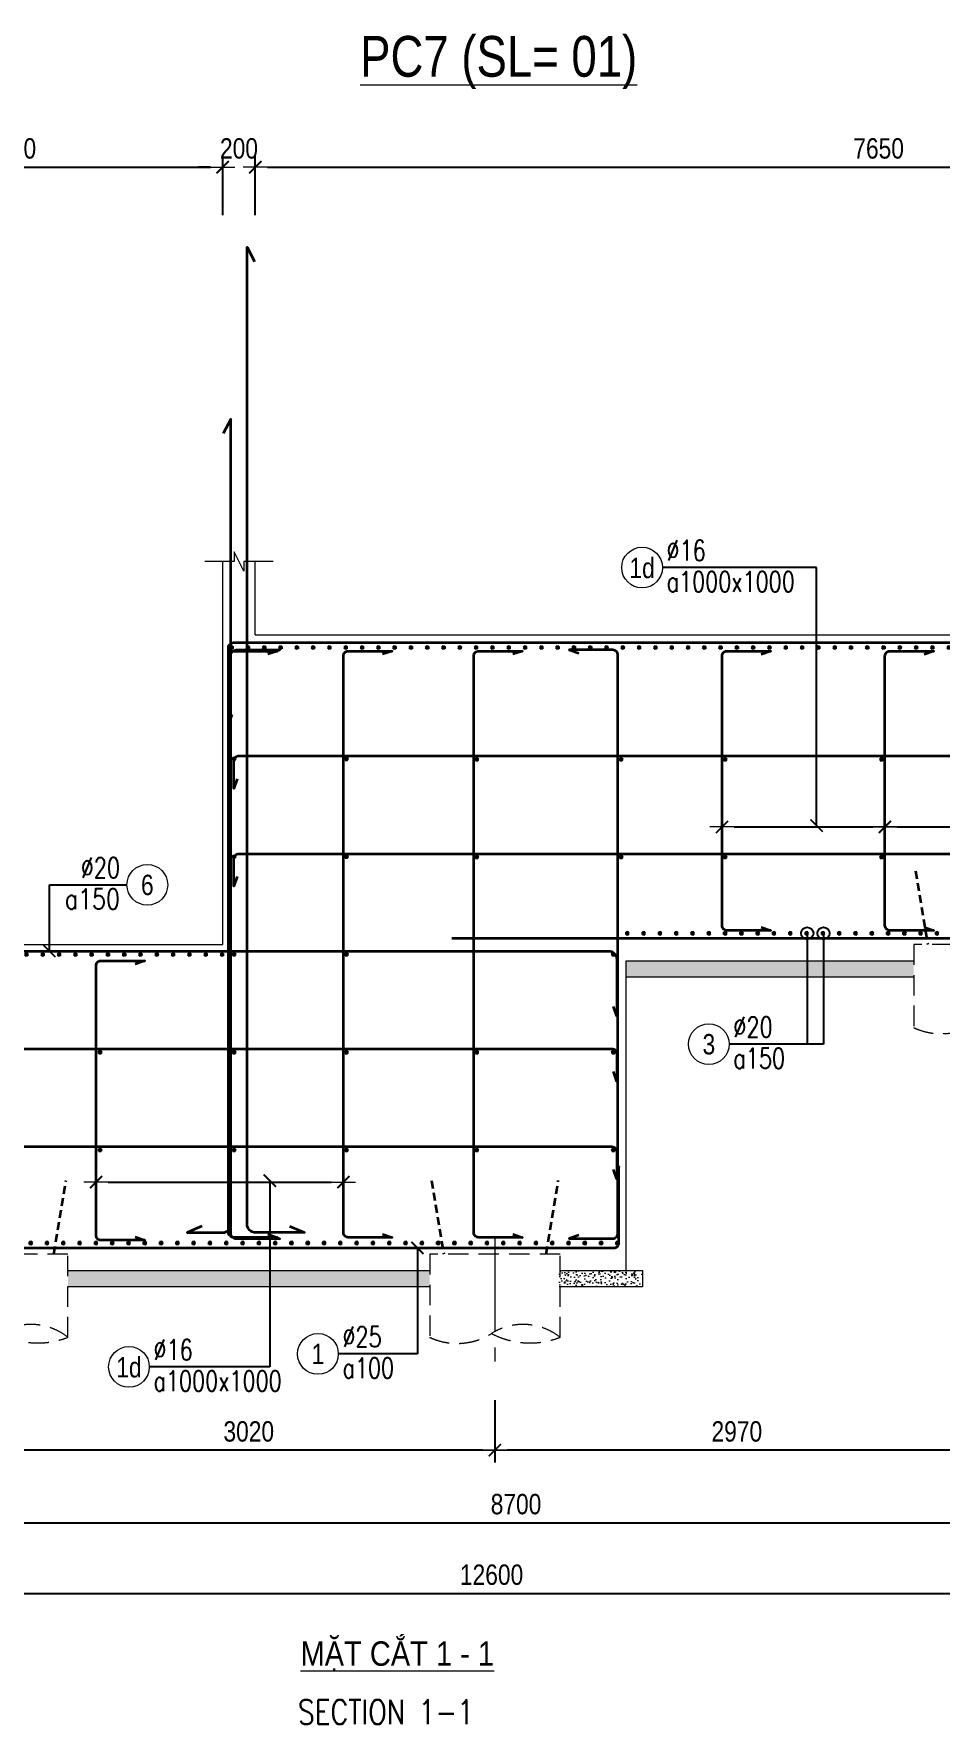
# Model space of a CAD drawing. Header units: millimetres. Extents: x -134772 to 84392, y -129535 to 67259.
# Drawn here: x 55471 to 61033, y -12436 to -2066 of the extents above; entities that cross this region are included whole.
import ezdxf
from ezdxf.enums import TextEntityAlignment as Align

# ---------------------------------------------------------------- set-up
doc = ezdxf.new("R2010")
doc.units = ezdxf.units.MM
doc.header["$MEASUREMENT"] = 0
doc.linetypes.add('CENTER2', pattern=[28.575, 19.05, -3.175, 3.175, -3.175])
doc.linetypes.add('HIDDEN', pattern=[0.375, 0.25, -0.125])
doc.layers.get('Defpoints').update_dxf_attribs({"color": 252})
for name, color, linetype, lineweight in [('$0$NDC_S_THIN LINE', 7, 'Continuous', 20), ('KC-TRUC', 5, 'CENTER2', 18), ('NDC_S_CONTINUOUS', 3, 'Continuous', 20), ('NDC_S_DIM', 1, 'Continuous', 9), ('NDC_S_ENG TITLE', 3, 'Continuous', 20), ('NDC_S_HATCH MATERIAL', 8, 'Continuous', 13), ('NDC_S_LEADER', 1, 'Continuous', 9), ('NDC_S_REBAR', 4, 'Continuous', 35), ('NDC_S_VN TEXT', 7, 'Continuous', 9)]:
    doc.layers.add(name, color=color, linetype=linetype, lineweight=lineweight)
doc.styles.add('ARIAL', font='arial.ttf', dxfattribs={"width": 0.8})
doc.styles.add('NDC_ARIAL', font='arial.ttf', dxfattribs={"width": 0.8})
doc.styles.add('NDC_ROMANS', font='romans.shx', dxfattribs={"width": 0.8})
doc.dimstyles.new('NDC_1-50', dxfattribs={"dimscale": 50, "dimtxt": 2.5, "dimasz": 1, "dimexe": 1.5, "dimexo": 0, "dimgap": 0.8, "dimtad": 1, "dimdec": 0, "dimdsep": 46, "dimtxsty": 'NDC_ARIAL', "dimblk": 'DIMMARK', "dimcen": 49999.938995, "dimdle": 1.5, "dimclrd": 1, "dimclre": 1, "dimclrt": 3, "dimadec": 0, "dimazin": 0, "dimtfac": 1, "dimtdec": 0, "dimtix": 1, "dimtmove": 2, "dimatfit": 3, "dimfxl": 1, "dimarcsym": 0})
doc.dimstyles.new('NDC_dim_50', dxfattribs={"dimscale": 50, "dimtxt": 2.5, "dimasz": 1.5, "dimexe": 1.5, "dimexo": 0, "dimgap": 1, "dimtad": 1, "dimdec": 0, "dimzin": 0, "dimdsep": 46, "dimtxsty": 'ARIAL', "dimblk": 'DIMMARK', "dimcen": 0.09, "dimdle": 1.2, "dimclrd": 1, "dimclre": 1, "dimclrt": 3, "dimadec": 0, "dimazin": 0, "dimtfac": 1, "dimtdec": 0, "dimtix": 1, "dimtofl": 0, "dimtmove": 0, "dimatfit": 3, "dimfxl": 6, "dimtolj": 1, "dimtzin": 0, "dimarcsym": 0})

# ---------------------------------------------------------------- blocks, each defined once
blk = doc.blocks.new('kata_block_TD')
at = {"color": 6, "linetype": 'ByBlock', "lineweight": -2, "style": 'ARIAL', "width": 0.8}
blk.add_attdef('SECTDET2', text='', height=5, dxfattribs=at).set_placement((0, 7.97), align=Align.CENTER)
at = {"color": 0, "linetype": 'ByBlock', "lineweight": -2, "style": 'ARIAL', "width": 0.8}
blk.add_attdef('SECTDET1', text='', height=5, dxfattribs=at).set_placement((0, 1.47), align=Align.CENTER)
at = {"color": 3, "lineweight": 25, "style": 'ARIAL', "width": 0.8}
blk.add_attdef('SSCALE', text='', height=2.5, dxfattribs=at).set_placement((0, -4), align=Align.CENTER)
blk = doc.blocks.new('DIMMARK')
at = {"layer": 'NDC_S_DIM', "color": 1}
blk.add_line((-1.5, 0), (1, 0), dxfattribs=at)
at = {"layer": 'NDC_S_DIM', "color": 2, "const_width": 0.15}
blk.add_lwpolyline([(-0.5, -0.5), (0.5, 0.5)], dxfattribs=at)
blk = doc.blocks.new('*U632')
blk.add_circle((-2.5, 0), 2.5)
at = {"layer": 'NDC_S_VN TEXT', "color": 3, "style": 'NDC_ROMANS', "width": 0.75}
for tag, p in [('DK1', (0.5, 0.85)), ('KC1', (0.5, -2.97))]:
    blk.add_attdef(tag, p, '', height=2.5, dxfattribs=at)
at = {"layer": 'NDC_S_VN TEXT', "color": 7, "style": 'ARIAL', "width": 0.8}
blk.add_attdef('SH2', text='', height=2.5, dxfattribs=at).set_placement((-2.5, 0), align=Align.MIDDLE)
blk = doc.blocks.new('*D630')
at = {"layer": 'Defpoints', "color": 0, "ltscale": 0.005, "transparency": 16777216}
for p in [(60694, -6932), (61694, -6932), (61694, -6932)]:
    blk.add_point(p, dxfattribs=at)
at = {"layer": 'NDC_S_LEADER', "color": 1, "lineweight": -2, "ltscale": 0.005, "transparency": 16777216}
for p, q in [((60694, -6932), (60694, -6857)), ((60769, -6932), (61619, -6932)), ((61694, -6932), (61694, -6857))]:
    blk.add_line(p, q, dxfattribs=at)
at = {"layer": 'NDC_S_LEADER', "color": 1, "lineweight": -2, "ltscale": 0.005, "transparency": 16777216, "xscale": 75, "yscale": 75, "zscale": 75, "rotation": 180}
blk.add_blockref('DIMMARK', (60694, -6932), dxfattribs=at)
at = {"layer": 'NDC_S_LEADER', "color": 1, "lineweight": -2, "ltscale": 0.005, "transparency": 16777216, "xscale": 75, "yscale": 75, "zscale": 75}
blk.add_blockref('DIMMARK', (61694, -6932), dxfattribs=at)
blk = doc.blocks.new('_ARCHTICK')
at = {"color": 0, "linetype": 'ByBlock', "const_width": 0.15}
blk.add_lwpolyline([(-0.5, -0.5), (0.5, 0.5)], dxfattribs=at)
blk = doc.blocks.new('*U654')
at = {"layer": 'KC-TRUC', "ltscale": 30}
blk.add_line((0, 194), (0, -560), dxfattribs=at)
at = {"layer": 'NDC_S_HATCH MATERIAL', "color": 2, "linetype": 'HIDDEN', "ltscale": 500}
blk.add_lwpolyline([(400, -411), (400, 99), (-400, 99), (-400, -411)], dxfattribs=at)
for centre, major_axis, start_param, end_param in [((173, -698), (-259, 259), -1.452433, -0.227584), ((-232, -48), (-283, 283), 1.921341, 2.912184), ((215, 65), (361, 361), 3.446929, 4.297833)]:
    blk.add_ellipse(centre, major_axis=major_axis, ratio=1, start_param=start_param, end_param=end_param, dxfattribs=at)
at = {"layer": 'NDC_S_REBAR', "linetype": 'HIDDEN', "ltscale": 200}
for p, q in [((-389, 551), (-314, 100)), ((314, 100), (389, 551))]:
    blk.add_line(p, q, dxfattribs=at)
blk = doc.blocks.new('*U655')
at = {"layer": 'KC-TRUC', "ltscale": 30}
blk.add_line((0, 194), (0, -560), dxfattribs=at)
at = {"layer": 'NDC_S_HATCH MATERIAL', "color": 2, "linetype": 'HIDDEN', "ltscale": 500}
blk.add_lwpolyline([(400, -411), (400, 99), (-400, 99), (-400, -411)], dxfattribs=at)
for centre, major_axis, start_param, end_param in [((173, -698), (-259, 259), -1.452433, -0.227584), ((-232, -48), (-283, 283), 1.921341, 2.912184), ((215, 65), (361, 361), 3.446929, 4.297833)]:
    blk.add_ellipse(centre, major_axis=major_axis, ratio=1, start_param=start_param, end_param=end_param, dxfattribs=at)
at = {"layer": 'NDC_S_REBAR', "linetype": 'HIDDEN', "ltscale": 200}
for p, q in [((-389, 551), (-314, 100)), ((314, 100), (389, 551))]:
    blk.add_line(p, q, dxfattribs=at)
blk = doc.blocks.new('*U656')
at = {"layer": 'KC-TRUC', "ltscale": 30}
blk.add_line((0, 194), (0, -560), dxfattribs=at)
at = {"layer": 'NDC_S_HATCH MATERIAL', "color": 2, "linetype": 'HIDDEN', "ltscale": 500}
blk.add_lwpolyline([(400, -411), (400, 99), (-400, 99), (-400, -411)], dxfattribs=at)
for centre, major_axis, start_param, end_param in [((173, -698), (-259, 259), -1.452433, -0.227584), ((-232, -48), (-283, 283), 1.921341, 2.912184), ((215, 65), (361, 361), 3.446929, 4.297833)]:
    blk.add_ellipse(centre, major_axis=major_axis, ratio=1, start_param=start_param, end_param=end_param, dxfattribs=at)
at = {"layer": 'NDC_S_REBAR', "linetype": 'HIDDEN', "ltscale": 200}
for p, q in [((-389, 551), (-314, 100)), ((314, 100), (389, 551))]:
    blk.add_line(p, q, dxfattribs=at)
blk = doc.blocks.new('kata_block_THEP')
at = {"layer": 'NDC_S_REBAR', "color": 0}
for p, q in [((-0.5, 0), (0.5, 0)), ((-0.35, 0.35), (0.35, -0.35)), ((0.35, 0.35), (-0.35, -0.35)), ((0, 0.5), (0, -0.5))]:
    blk.add_line(p, q, dxfattribs=at)
at = {"layer": 'NDC_S_REBAR', "color": 0, "const_width": 0.0833}
blk.add_lwpolyline([(-0.5, 0, 1), (0.5, 0, 1), (-0.5, 0, 1)], format="xyb", dxfattribs=at)
blk = doc.blocks.new('*U659')
at = {"layer": 'NDC_S_REBAR', "xscale": 25, "yscale": 25, "zscale": 25}
blk.add_blockref('kata_block_THEP', (0, 0), dxfattribs=at)
blk = doc.blocks.new('*U660')
at = {"layer": 'NDC_S_CONTINUOUS', "color": 0, "linetype": 'ByBlock', "lineweight": -2, "transparency": 16777216}
for p in [(0, 0), (100, 0), (200, 0), (300, 0), (400, 0), (500, 0), (600, 0), (700, 0), (800, 0), (900, 0), (1000, 0), (1100, 0), (1200, 0), (1300, 0), (1400, 0), (1500, 0), (1600, 0), (1700, 0), (1800, 0), (1900, 0), (2000, 0), (2100, 0), (2200, 0), (2300, 0), (2400, 0), (2500, 0), (2600, 0), (2700, 0), (2800, 0), (2900, 0), (3000, 0), (3100, 0), (3200, 0), (3300, 0), (3400, 0), (3500, 0), (3600, 0), (3700, 0), (3800, 0), (3900, 0), (4000, 0), (4100, 0), (4200, 0), (4300, 0), (4400, 0), (4500, 0), (4600, 0), (4700, 0), (4800, 0), (4900, 0), (5000, 0), (5100, 0), (5200, 0), (5300, 0), (5400, 0), (5500, 0), (5600, 0), (5700, 0), (5800, 0), (5900, 0), (6000, 0), (6100, 0), (6200, 0), (6300, 0), (6400, 0), (6500, 0), (6600, 0), (6700, 0), (6800, 0), (6900, 0), (7000, 0), (7100, 0), (7200, 0), (7300, 0), (7400, 0), (7500, 0), (7600, 0), (7700, 0)]:
    blk.add_blockref('*U659', p, dxfattribs=at)
blk = doc.blocks.new('*U661')
at = {"layer": 'NDC_S_REBAR', "xscale": 25, "yscale": 25, "zscale": 25}
blk.add_blockref('kata_block_THEP', (0, 0), dxfattribs=at)
blk = doc.blocks.new('*U662')
at = {"layer": 'NDC_S_CONTINUOUS', "color": 0, "linetype": 'ByBlock', "lineweight": -2, "transparency": 16777216}
for p in [(0, 0), (100, 0), (200, 0), (300, 0), (400, 0), (500, 0), (600, 0), (700, 0), (800, 0), (900, 0), (1000, 0), (1100, 0), (1200, 0), (1300, 0), (1400, 0), (1500, 0), (1600, 0), (1700, 0), (1800, 0), (1900, 0), (2000, 0), (2100, 0), (2200, 0), (2300, 0), (2400, 0), (2500, 0), (2600, 0), (2700, 0), (2800, 0), (2900, 0), (3000, 0), (3100, 0), (3200, 0), (3300, 0), (3400, 0), (3500, 0), (3600, 0), (3700, 0), (3800, 0), (3900, 0), (4000, 0), (4100, 0), (4200, 0), (4300, 0), (4400, 0), (4500, 0), (4600, 0), (4700, 0), (4800, 0), (4900, 0), (5000, 0), (5100, 0), (5200, 0), (5300, 0)]:
    blk.add_blockref('*U661', p, dxfattribs=at)
blk = doc.blocks.new('*U665')
at = {"layer": 'NDC_S_REBAR', "xscale": 25, "yscale": 25, "zscale": 25}
blk.add_blockref('kata_block_THEP', (0, 0), dxfattribs=at)
blk = doc.blocks.new('*U666')
at = {"layer": 'NDC_S_CONTINUOUS', "color": 0, "linetype": 'ByBlock', "lineweight": -2, "transparency": 16777216}
for p in [(0, 0), (100, 0), (200, 0), (300, 0), (400, 0), (500, 0), (600, 0), (700, 0), (800, 0), (900, 0), (1000, 0), (1100, 0), (1200, 0), (1300, 0), (1400, 0), (1500, 0), (1600, 0), (1700, 0), (1800, 0), (1900, 0), (2000, 0), (2100, 0), (2200, 0), (2300, 0), (2400, 0), (2500, 0), (2600, 0), (2700, 0), (2800, 0), (2900, 0), (3000, 0), (3100, 0), (3200, 0), (3300, 0), (3400, 0), (3500, 0), (3600, 0), (3700, 0), (3800, 0), (3900, 0), (4000, 0), (4100, 0), (4200, 0), (4300, 0), (4400, 0), (4500, 0), (4600, 0), (4700, 0), (4800, 0), (4900, 0), (5000, 0), (5100, 0), (5200, 0), (5300, 0), (5400, 0), (5500, 0), (5600, 0), (5700, 0), (5800, 0), (5900, 0), (6000, 0), (6100, 0), (6200, 0), (6300, 0), (6400, 0), (6500, 0), (6600, 0), (6700, 0), (6800, 0), (6900, 0)]:
    blk.add_blockref('*U665', p, dxfattribs=at)
blk = doc.blocks.new('*U277')
at = {"layer": 'NDC_S_REBAR', "xscale": 25, "yscale": 25, "zscale": 25}
blk.add_blockref('kata_block_THEP', (0, 0), dxfattribs=at)
blk = doc.blocks.new('*U667')
at = {"layer": 'NDC_S_CONTINUOUS', "color": 0, "linetype": 'ByBlock', "lineweight": -2, "transparency": 16777216, "xscale": -1, "rotation": 180}
blk.add_blockref('*U277', (0, 0), dxfattribs=at)
blk = doc.blocks.new('*U668')
at = {"layer": 'NDC_S_DIM', "color": 0, "linetype": 'ByBlock', "lineweight": -2, "transparency": 16777216}
for p in [(0, 0), (100, 0), (200, 0), (300, 0), (400, 0), (500, 0), (600, 0), (700, 0), (800, 0), (900, 0), (1000, 0), (1100, 0), (1200, 0), (1300, 0), (1400, 0), (1500, 0), (1600, 0), (1700, 0), (1800, 0), (1900, 0), (2000, 0), (2100, 0), (2200, 0), (2300, 0), (2400, 0), (2500, 0), (2600, 0)]:
    blk.add_blockref('*U667', p, dxfattribs=at)
blk = doc.blocks.new('*U673')
at = {"layer": 'NDC_S_REBAR', "xscale": -25, "yscale": 25, "zscale": 25, "rotation": 270}
blk.add_blockref('kata_block_THEP', (0, 0), dxfattribs=at)
blk = doc.blocks.new('*U674')
at = {"layer": 'NDC_S_DIM', "color": 0, "linetype": 'ByBlock', "lineweight": -2, "transparency": 16777216}
for p in [(0, 2400), (0, 1800), (0, 1200), (0, 600), (0, 0)]:
    blk.add_blockref('*U673', p, dxfattribs=at)
blk = doc.blocks.new('*U675')
at = {"layer": 'NDC_S_REBAR', "xscale": -25, "yscale": 25, "zscale": 25, "rotation": 270}
blk.add_blockref('kata_block_THEP', (0, 0), dxfattribs=at)
blk = doc.blocks.new('*U676')
at = {"layer": 'NDC_S_DIM', "color": 0, "linetype": 'ByBlock', "lineweight": -2, "transparency": 16777216}
for p in [(0, 2400), (0, 1800), (0, 1200), (0, 600), (0, 0)]:
    blk.add_blockref('*U675', p, dxfattribs=at)
blk = doc.blocks.new('*U677')
at = {"layer": 'NDC_S_REBAR', "xscale": -25, "yscale": 25, "zscale": 25, "rotation": 270}
blk.add_blockref('kata_block_THEP', (0, 0), dxfattribs=at)
blk = doc.blocks.new('*U678')
at = {"layer": 'NDC_S_DIM', "color": 0, "linetype": 'ByBlock', "lineweight": -2, "transparency": 16777216}
for p in [(0, 600), (0, 0)]:
    blk.add_blockref('*U677', p, dxfattribs=at)
blk = doc.blocks.new('*U679')
at = {"layer": 'NDC_S_REBAR', "xscale": -25, "yscale": 25, "zscale": 25, "rotation": 270}
blk.add_blockref('kata_block_THEP', (0, 0), dxfattribs=at)
blk = doc.blocks.new('*U680')
at = {"layer": 'NDC_S_DIM', "color": 0, "linetype": 'ByBlock', "lineweight": -2, "transparency": 16777216}
for p in [(0, 1200), (0, 600), (0, 0)]:
    blk.add_blockref('*U679', p, dxfattribs=at)
blk = doc.blocks.new('*U681')
at = {"layer": 'NDC_S_REBAR', "ltscale": 0.005}
blk.add_lwpolyline([(90, -837), (150, -857), (-120, -857, -0.414214), (-150, -827), (-150, 827, -0.414214), (-120, 857), (150, 857), (90, 837)], format="xyb", dxfattribs=at)
blk = doc.blocks.new('*U682')
at = {"layer": 'NDC_S_LEADER', "color": 0, "linetype": 'ByBlock', "lineweight": -2, "transparency": 16777216}
for p in [(0, 0), (1000, 0), (2000, 0), (3000, 0), (4000, 0)]:
    blk.add_blockref('*U681', p, dxfattribs=at)
blk = doc.blocks.new('*U683')
at = {"layer": 'NDC_S_REBAR', "ltscale": 0.005}
blk.add_lwpolyline([(90, -837), (150, -857), (-120, -857, -0.414214), (-150, -827), (-150, 827, -0.414214), (-120, 857), (150, 857), (90, 837)], format="xyb", dxfattribs=at)
blk = doc.blocks.new('*U684')
at = {"layer": 'NDC_S_LEADER', "color": 0, "linetype": 'ByBlock', "lineweight": -2, "transparency": 16777216}
for p in [(0, 0), (1000, 0)]:
    blk.add_blockref('*U683', p, dxfattribs=at)
blk = doc.blocks.new('*D699')
at = {"layer": 'Defpoints', "color": 0, "transparency": 16777216}
for p in [(54080, -10830), (62780, -10830), (62780, -11201)]:
    blk.add_point(p, dxfattribs=at)
at = {"layer": 'NDC_S_DIM', "color": 1, "lineweight": -2, "transparency": 16777216}
for p, q in [((54080, -10830), (54080, -11276)), ((62780, -10830), (62780, -11276)), ((54155, -11201), (62705, -11201))]:
    blk.add_line(p, q, dxfattribs=at)
at = {"layer": 'NDC_S_DIM', "color": 1, "lineweight": -2, "transparency": 16777216, "xscale": 75, "yscale": 75, "zscale": 75, "rotation": 180}
blk.add_blockref('DIMMARK', (54080, -11201), dxfattribs=at)
at = {"layer": 'NDC_S_DIM', "color": 1, "lineweight": -2, "transparency": 16777216, "xscale": 75, "yscale": 75, "zscale": 75}
blk.add_blockref('DIMMARK', (62780, -11201), dxfattribs=at)
at = {"layer": 'NDC_S_DIM', "color": 3, "transparency": 16777216, "insert": (58430, -11087), "char_height": 125, "attachment_point": 5, "style": 'ARIAL'}
blk.add_mtext('\\A1;8700', dxfattribs=at)
blk = doc.blocks.new('*D701')
at = {"layer": 'Defpoints', "color": 0, "transparency": 16777216}
for p in [(51980, -10343), (64580, -10343), (64580, -11634)]:
    blk.add_point(p, dxfattribs=at)
at = {"layer": 'NDC_S_DIM', "color": 1, "lineweight": -2, "transparency": 16777216}
for p, q in [((51980, -10343), (51980, -11709)), ((64580, -10343), (64580, -11709)), ((52055, -11634), (64505, -11634))]:
    blk.add_line(p, q, dxfattribs=at)
at = {"layer": 'NDC_S_DIM', "color": 1, "lineweight": -2, "transparency": 16777216, "xscale": 75, "yscale": 75, "zscale": 75, "rotation": 180}
blk.add_blockref('DIMMARK', (51980, -11634), dxfattribs=at)
at = {"layer": 'NDC_S_DIM', "color": 1, "lineweight": -2, "transparency": 16777216, "xscale": 75, "yscale": 75, "zscale": 75}
blk.add_blockref('DIMMARK', (64580, -11634), dxfattribs=at)
at = {"layer": 'NDC_S_DIM', "color": 3, "transparency": 16777216, "insert": (58280, -11520), "char_height": 125, "attachment_point": 5, "style": 'ARIAL'}
blk.add_mtext('\\A1;12600', dxfattribs=at)
blk = doc.blocks.new('*D703')
at = {"layer": 'Defpoints', "color": 0, "transparency": 16777216}
for p in [(58300, -10449), (61270, -10449), (58300, -10755)]:
    blk.add_point(p, dxfattribs=at)
at = {"layer": 'NDC_S_LEADER', "color": 1, "lineweight": -2, "transparency": 16777216}
for p, q in [((58300, -10449), (58300, -10830)), ((61270, -10449), (61270, -10830)), ((61195, -10755), (58375, -10755))]:
    blk.add_line(p, q, dxfattribs=at)
at = {"layer": 'NDC_S_LEADER', "color": 1, "lineweight": -2, "transparency": 16777216, "xscale": 75, "yscale": 75, "zscale": 75, "rotation": 180}
blk.add_blockref('DIMMARK', (58300, -10755), dxfattribs=at)
at = {"layer": 'NDC_S_LEADER', "color": 1, "lineweight": -2, "transparency": 16777216, "xscale": 75, "yscale": 75, "zscale": 75}
blk.add_blockref('DIMMARK', (61270, -10755), dxfattribs=at)
at = {"layer": 'NDC_S_LEADER', "color": 3, "transparency": 16777216, "insert": (59785, -10641), "char_height": 125, "attachment_point": 5, "style": 'ARIAL'}
blk.add_mtext('\\A1;2970', dxfattribs=at)
blk = doc.blocks.new('*D704')
at = {"layer": 'Defpoints', "color": 0, "transparency": 16777216}
for p in [(55280, -10449), (58300, -10449), (55280, -10755)]:
    blk.add_point(p, dxfattribs=at)
at = {"layer": 'NDC_S_LEADER', "color": 1, "lineweight": -2, "transparency": 16777216}
for p, q in [((55280, -10449), (55280, -10830)), ((58300, -10449), (58300, -10830)), ((58225, -10755), (55355, -10755))]:
    blk.add_line(p, q, dxfattribs=at)
at = {"layer": 'NDC_S_LEADER', "color": 1, "lineweight": -2, "transparency": 16777216, "xscale": 75, "yscale": 75, "zscale": 75, "rotation": 180}
blk.add_blockref('DIMMARK', (55280, -10755), dxfattribs=at)
at = {"layer": 'NDC_S_LEADER', "color": 1, "lineweight": -2, "transparency": 16777216, "xscale": 75, "yscale": 75, "zscale": 75}
blk.add_blockref('DIMMARK', (58300, -10755), dxfattribs=at)
at = {"layer": 'NDC_S_LEADER', "color": 3, "transparency": 16777216, "insert": (56790, -10641), "char_height": 125, "attachment_point": 5, "style": 'ARIAL'}
blk.add_mtext('\\A1;3020', dxfattribs=at)
blk = doc.blocks.new('*U710')
at = {"layer": 'NDC_S_REBAR', "xscale": -25, "yscale": 25, "zscale": 25, "rotation": 270}
blk.add_blockref('kata_block_THEP', (0, 0), dxfattribs=at)
blk = doc.blocks.new('*U711')
at = {"layer": 'NDC_S_DIM', "color": 0, "linetype": 'ByBlock', "lineweight": -2, "transparency": 16777216}
for p in [(0, 600), (0, 0)]:
    blk.add_blockref('*U710', p, dxfattribs=at)
blk = doc.blocks.new('*U712')
at = {"layer": 'NDC_S_REBAR', "xscale": -25, "yscale": 25, "zscale": 25, "rotation": 270}
blk.add_blockref('kata_block_THEP', (0, 0), dxfattribs=at)
blk = doc.blocks.new('*U713')
at = {"layer": 'NDC_S_DIM', "color": 0, "linetype": 'ByBlock', "lineweight": -2, "transparency": 16777216}
for p in [(0, 600), (0, 0)]:
    blk.add_blockref('*U712', p, dxfattribs=at)
blk = doc.blocks.new('*U714')
at = {"layer": 'NDC_S_REBAR', "xscale": -25, "yscale": 25, "zscale": 25, "rotation": 270}
blk.add_blockref('kata_block_THEP', (0, 0), dxfattribs=at)
blk = doc.blocks.new('*U715')
at = {"layer": 'NDC_S_DIM', "color": 0, "linetype": 'ByBlock', "lineweight": -2, "transparency": 16777216}
for p in [(0, 600), (0, 0)]:
    blk.add_blockref('*U714', p, dxfattribs=at)
blk = doc.blocks.new('*D722')
at = {"layer": 'Defpoints', "color": 0, "ltscale": 0.005, "transparency": 16777216}
for p in [(59694, -6932), (60694, -6932), (60694, -6932)]:
    blk.add_point(p, dxfattribs=at)
at = {"layer": 'NDC_S_LEADER', "color": 1, "lineweight": -2, "ltscale": 0.005, "transparency": 16777216}
for p, q in [((59694, -6932), (59694, -6857)), ((59769, -6932), (60619, -6932)), ((60694, -6932), (60694, -6857))]:
    blk.add_line(p, q, dxfattribs=at)
at = {"layer": 'NDC_S_LEADER', "color": 1, "lineweight": -2, "ltscale": 0.005, "transparency": 16777216, "xscale": 75, "yscale": 75, "zscale": 75, "rotation": 180}
blk.add_blockref('DIMMARK', (59694, -6932), dxfattribs=at)
at = {"layer": 'NDC_S_LEADER', "color": 1, "lineweight": -2, "ltscale": 0.005, "transparency": 16777216, "xscale": 75, "yscale": 75, "zscale": 75}
blk.add_blockref('DIMMARK', (60694, -6932), dxfattribs=at)
blk = doc.blocks.new('*U633')
blk.add_circle((2.5, 0), 2.5)
at = {"layer": 'NDC_S_VN TEXT', "color": 3, "style": 'NDC_ROMANS'}
for tag, width, p in [('DK2', 0.75, (-0.85, 0.85)), ('KC2', 0.8, (-0.85, -2.97))]:
    blk.add_attdef(tag, text='', height=2.5, dxfattribs=dict(at, width=width)).set_placement(p, align=Align.RIGHT)
at = {"layer": 'NDC_S_VN TEXT', "color": 7, "style": 'ARIAL', "width": 0.8}
blk.add_attdef('SH3', text='', height=2.5, dxfattribs=at).set_placement((2.5, 0), align=Align.MIDDLE)
blk = doc.blocks.new('*D723')
at = {"layer": 'Defpoints', "color": 0, "ltscale": 0.005, "transparency": 16777216}
for p in [(55853, -9111), (57371, -9111), (57371, -9111)]:
    blk.add_point(p, dxfattribs=at)
at = {"layer": 'NDC_S_LEADER', "color": 1, "lineweight": -2, "ltscale": 0.005, "transparency": 16777216}
for p, q in [((55853, -9111), (55853, -9036)), ((55928, -9111), (57296, -9111)), ((57371, -9111), (57371, -9036))]:
    blk.add_line(p, q, dxfattribs=at)
at = {"layer": 'NDC_S_LEADER', "color": 1, "lineweight": -2, "ltscale": 0.005, "transparency": 16777216, "xscale": 75, "yscale": 75, "zscale": 75, "rotation": 180}
blk.add_blockref('DIMMARK', (55853, -9111), dxfattribs=at)
at = {"layer": 'NDC_S_LEADER', "color": 1, "lineweight": -2, "ltscale": 0.005, "transparency": 16777216, "xscale": 75, "yscale": 75, "zscale": 75}
blk.add_blockref('DIMMARK', (57371, -9111), dxfattribs=at)
blk = doc.blocks.new('*U724')
at = {"layer": 'NDC_S_REBAR', "xscale": -25, "yscale": 25, "zscale": 25, "rotation": 270}
blk.add_blockref('kata_block_THEP', (0, 0), dxfattribs=at)
blk = doc.blocks.new('*U725')
at = {"layer": 'NDC_S_DIM', "color": 0, "linetype": 'ByBlock', "lineweight": -2, "transparency": 16777216}
for p in [(0, 600), (0, 0)]:
    blk.add_blockref('*U724', p, dxfattribs=at)
blk = doc.blocks.new('*U767')
at = {"layer": 'NDC_S_REBAR', "xscale": -25, "yscale": 25, "zscale": 25, "rotation": 270}
blk.add_blockref('kata_block_THEP', (0, 0), dxfattribs=at)
blk = doc.blocks.new('*U768')
at = {"layer": 'NDC_S_DIM', "color": 0, "linetype": 'ByBlock', "lineweight": -2, "transparency": 16777216}
for p in [(0, 600), (0, 0)]:
    blk.add_blockref('*U767', p, dxfattribs=at)
blk = doc.blocks.new('*D775')
at = {"layer": 'Defpoints', "color": 0, "transparency": 16777216}
for p in [(56630, -2884), (54030, -3178), (56630, -3178)]:
    blk.add_point(p, dxfattribs=at)
at = {"layer": 'NDC_S_LEADER', "color": 1, "lineweight": -2, "transparency": 16777216}
for p, q in [((54030, -3178), (54030, -2809)), ((54105, -2884), (56555, -2884)), ((56630, -3178), (56630, -2809))]:
    blk.add_line(p, q, dxfattribs=at)
at = {"layer": 'NDC_S_LEADER', "color": 1, "lineweight": -2, "transparency": 16777216, "xscale": 75, "yscale": 75, "zscale": 75, "rotation": 180}
blk.add_blockref('DIMMARK', (54030, -2884), dxfattribs=at)
at = {"layer": 'NDC_S_LEADER', "color": 1, "lineweight": -2, "transparency": 16777216, "xscale": 75, "yscale": 75, "zscale": 75}
blk.add_blockref('DIMMARK', (56630, -2884), dxfattribs=at)
at = {"layer": 'NDC_S_LEADER', "color": 3, "transparency": 16777216, "insert": (55330, -2770), "char_height": 125, "attachment_point": 5, "style": 'ARIAL'}
blk.add_mtext('\\A1;2600', dxfattribs=at)
blk = doc.blocks.new('*D776')
at = {"layer": 'Defpoints', "color": 0, "transparency": 16777216}
for p in [(56830, -2884), (56630, -3178), (56830, -3178)]:
    blk.add_point(p, dxfattribs=at)
at = {"layer": 'NDC_S_LEADER', "color": 1, "lineweight": -2, "transparency": 16777216}
for p, q in [((56555, -2884), (56480, -2884)), ((56630, -3178), (56630, -2809)), ((56830, -3178), (56830, -2809)), ((56905, -2884), (56980, -2884))]:
    blk.add_line(p, q, dxfattribs=at)
at = {"layer": 'NDC_S_LEADER', "color": 1, "lineweight": -2, "transparency": 16777216, "xscale": 75, "yscale": 75, "zscale": 75}
blk.add_blockref('DIMMARK', (56630, -2884), dxfattribs=at)
at = {"layer": 'NDC_S_LEADER', "color": 1, "lineweight": -2, "transparency": 16777216, "xscale": 75, "yscale": 75, "zscale": 75, "rotation": 180}
blk.add_blockref('DIMMARK', (56830, -2884), dxfattribs=at)
at = {"layer": 'NDC_S_LEADER', "color": 3, "transparency": 16777216, "insert": (56730, -2770), "char_height": 125, "attachment_point": 5, "style": 'ARIAL'}
blk.add_mtext('\\A1;200', dxfattribs=at)
blk = doc.blocks.new('*D777')
at = {"layer": 'Defpoints', "color": 0, "transparency": 16777216}
for p in [(64480, -2884), (56830, -3178), (64480, -3178)]:
    blk.add_point(p, dxfattribs=at)
at = {"layer": 'NDC_S_LEADER', "color": 1, "lineweight": -2, "transparency": 16777216}
for p, q in [((56830, -3178), (56830, -2809)), ((56905, -2884), (64405, -2884)), ((64480, -3178), (64480, -2809))]:
    blk.add_line(p, q, dxfattribs=at)
at = {"layer": 'NDC_S_LEADER', "color": 1, "lineweight": -2, "transparency": 16777216, "xscale": 75, "yscale": 75, "zscale": 75, "rotation": 180}
blk.add_blockref('DIMMARK', (56830, -2884), dxfattribs=at)
at = {"layer": 'NDC_S_LEADER', "color": 1, "lineweight": -2, "transparency": 16777216, "xscale": 75, "yscale": 75, "zscale": 75}
blk.add_blockref('DIMMARK', (64480, -2884), dxfattribs=at)
at = {"layer": 'NDC_S_LEADER', "color": 3, "transparency": 16777216, "insert": (60655, -2770), "char_height": 125, "attachment_point": 5, "style": 'ARIAL'}
blk.add_mtext('\\A1;7650', dxfattribs=at)

msp = doc.modelspace()

# ---------------------------------------------------------------- hatches: boundary and pattern name
at = {"layer": '$0$NDC_S_THIN LINE', "ltscale": 100}
h = msp.add_hatch(dxfattribs=at)
h.set_pattern_fill('BTLOT', color=251, scale=10, pattern_type=2)
h.set_pattern_definition([(50, (-73184.884, -124413.634), (71.726018, -6.275213), [7.5, -82.5]), (355, (-73184.884, -124413.634), (-13.875133, 75.219213), [6, -66]), (100.451444, (-73178.91, -124414.16), (57.850885, 68.944), [6.37402, -70.11421]), (46.1842, (-73184.88, -124393.63), (106.724133, -16.55193), [11.25, -123.75]), (96.635635, (-73175.99, -124395.01), (93.466195, 97.41186), [9.561034, -105.171376]), (351.184164, (-73184.88, -124393.63), (93.466195, 97.41186), [9, -99]), (21, (-73174.884, -124398.634), (59.690705, -40.26189), [7.5, -82.5]), (326, (-73174.884, -124398.634), (24.331533, 72.515005), [6, -66]), (71.451445, (-73169.91, -124401.99), (84.022238, 32.253115), [6.37402, -70.11421]), (37.5, (-73184.884, -124413.634), (1.2159855, 33.2893854), [0, -65.2, 0, -67, 0, -66.25]), (7.5, (-73184.884, -124413.634), (26.306954, 39.441171), [0, -38.2, 0, -63.7, 0, -25.25]), (327.5, (-73207.184, -124413.634), (53.3822436, -2.255487), [0, -25, 0, -78, 0, -103.5]), (317.5, (-73217.184, -124413.634), (58.318617, 10.010498), [0, -32.5, 0, -51.8, 0, -73.5])])
h.paths.add_polyline_path([(60870.4, -7752.8), (59515.1, -7752.8), (59105.2, -7752.8), (59105.2, -7852.8), (60870.4, -7852.8)])
h = msp.add_hatch(dxfattribs=at)
h.set_pattern_fill('BTLOT', color=251, scale=10, pattern_type=2)
h.set_pattern_definition([(50, (-75989.76, -126313.634), (71.726018, -6.275213), [7.5, -82.5]), (355, (-75989.76, -126313.634), (-13.875133, 75.219213), [6, -66]), (100.451444, (-75983.786, -126314.16), (57.850885, 68.944), [6.37402, -70.11421]), (46.1842, (-75989.76, -126293.63), (106.724133, -16.55193), [11.25, -123.75]), (96.635635, (-75980.87, -126295.01), (93.466195, 97.41186), [9.561034, -105.171376]), (351.184164, (-75989.76, -126293.63), (93.466195, 97.41186), [9, -99]), (21, (-75979.76, -126298.634), (59.690705, -40.26189), [7.5, -82.5]), (326, (-75979.76, -126298.634), (24.331533, 72.515005), [6, -66]), (71.451445, (-75974.79, -126301.99), (84.022238, 32.253115), [6.37402, -70.11421]), (37.5, (-75989.763, -126313.634), (1.2159855, 33.2893854), [0, -65.2, 0, -67, 0, -66.25]), (7.5, (-75989.763, -126313.634), (26.306954, 39.441171), [0, -38.2, 0, -63.7, 0, -25.25]), (327.5, (-76012.063, -126313.634), (53.3822436, -2.255487), [0, -25, 0, -78, 0, -103.5]), (317.5, (-76022.063, -126313.634), (58.318617, 10.010498), [0, -32.5, 0, -51.8, 0, -73.5])])
h.paths.add_polyline_path([(57900.4, -9652.8), (56710.2, -9652.8), (55680.4, -9652.8), (55680.4, -9752.8), (57900.4, -9752.8)])
h = msp.add_hatch(dxfattribs=at)
h.set_pattern_fill('BTLOT', color=251, scale=10, pattern_type=2)
h.set_pattern_definition([(50, (-73594.764, -126313.525), (71.726018, -6.275213), [7.5, -82.5]), (355, (-73594.764, -126313.525), (-13.875133, 75.219213), [6, -66]), (100.451444, (-73588.787, -126314.05), (57.850885, 68.944), [6.37402, -70.11421]), (46.1842, (-73594.76, -126293.525), (106.724133, -16.55193), [11.25, -123.75]), (96.635635, (-73585.87, -126294.9), (93.466195, 97.41186), [9.561034, -105.171376]), (351.184164, (-73594.76, -126293.53), (93.466195, 97.41186), [9, -99]), (21, (-73584.764, -126298.525), (59.690705, -40.26189), [7.5, -82.5]), (326, (-73584.764, -126298.525), (24.331533, 72.515005), [6, -66]), (71.451445, (-73579.79, -126301.88), (84.022238, 32.253115), [6.37402, -70.11421]), (37.5, (-73594.764, -126313.525), (1.2159855, 33.2893854), [0, -65.2, 0, -67, 0, -66.25]), (7.5, (-73594.764, -126313.525), (26.306954, 39.441171), [0, -38.2, 0, -63.7, 0, -25.25]), (327.5, (-73617.064, -126313.525), (53.3822436, -2.255487), [0, -25, 0, -78, 0, -103.5]), (317.5, (-73627.064, -126313.525), (58.318617, 10.010498), [0, -32.5, 0, -51.8, 0, -73.5])])
h.paths.add_polyline_path([(59205.2, -9652.7), (59105.2, -9652.7), (58695.4, -9652.7), (58695.4, -9752.7), (59205.2, -9752.7)])

# ---------------------------------------------------------------- linework, layer by layer
at = {"layer": 'NDC_S_CONTINUOUS'}
for p, q in [((56630.2, -5752.7), (56630.2, -5303.1)), ((56830.2, -5752.7), (56830.2, -5303.1)), ((56630.2, -7652.7), (56630.2, -5752.7)), ((56830.2, -5752.7), (64480.2, -5752.7)), ((54030.2, -7652.7), (56630.2, -7652.7)), ((59105.2, -7752.7), (60870.4, -7752.7)), ((59105.2, -9652.7), (59105.2, -7752.7)), ((55680.4, -9652.7), (57900.4, -9652.7)), ((58700.4, -9652.7), (59105.2, -9652.7))]:
    msp.add_line(p, q, dxfattribs=at)
at = {"layer": 'NDC_S_DIM'}
msp.add_lwpolyline([(56939.9, -5303.1), (56759.9, -5303.1), (56759.9, -5363.1), (56699.9, -5243.1), (56699.9, -5303.1), (56519.9, -5303.1)], dxfattribs=at)
at = {"layer": 'NDC_S_HATCH MATERIAL', "ltscale": 100}
for p, q in [((60870.4, -7852.8), (59105.2, -7852.8)), ((59105.2, -9652.7), (59205.2, -9652.7)), ((59205.2, -9652.7), (59205.2, -9752.7)), ((57900.4, -9752.8), (55680.4, -9752.8)), ((59205.2, -9752.7), (58695.4, -9752.7))]:
    msp.add_line(p, q, dxfattribs=at)
at = {"layer": 'NDC_S_REBAR', "color": 8, "ltscale": 0.005}
for points in [[(57039.7, -9380), (57131.2, -9420.4), (56830.2, -9420.4, -0.4142142), (56780.2, -9370.4), (56780.2, -3374.3), (56825.7, -3463.3)], [(56502.6, -9380), (56411.1, -9420.4), (56630.2, -9420.4, 0.4142129), (56680.2, -9370.4), (56680.2, -4429.4), (56632.4, -4517.3)]]:
    msp.add_lwpolyline(points, format="xyb", dxfattribs=at)
at = {"layer": 'NDC_S_REBAR', "ltscale": 0.005}
for points in [[(56686.1, -6241.1), (56666.1, -6301.1), (56666.1, -5831.1, -0.4142136), (56696.1, -5801.1), (64393.2, -5801.1, -0.4142136), (64423.2, -5831.1), (64423.2, -6301.1), (64403.2, -6241.1)], [(56906.1, -9429.8), (56966.1, -9449.8), (56696.1, -9449.8, -0.4142136), (56666.1, -9419.8), (56666.1, -5882.7, -0.4142136), (56696.1, -5852.7), (56966.1, -5852.7), (56906.1, -5872.7)], [(56920.3, -9438.5), (56980.3, -9458.5), (56712.3, -9458.5, -0.4142136), (56680.3, -9426.5), (56680.3, -5878.1, -0.4142136), (56712.3, -5846.1), (56980.3, -5846.1), (56920.3, -5866.1)], [(57610.6, -9429.8), (57670.6, -9449.8), (57400.6, -9449.8, -0.4142136), (57370.6, -9419.8), (57370.6, -5882.7, -0.4142136), (57400.6, -5852.7), (57670.6, -5852.7), (57610.6, -5872.7)], [(58410.6, -9429.8), (58470.6, -9449.8), (58200.6, -9449.8, -0.4142136), (58170.6, -9419.8), (58170.6, -5882.7, -0.4142136), (58200.6, -5852.7), (58470.6, -5852.7), (58410.6, -5872.7)], [(58815.2, -9436.5), (58755.2, -9456.5), (59023.2, -9456.5, 0.4142136), (59055.2, -9424.5), (59055.2, -5878.1, 0.4142136), (59023.2, -5846.1), (58755.2, -5846.1), (58815.2, -5866.1)], [(56718.8, -6636), (56698.8, -6696), (56698.8, -6526, -0.4142136), (56728.8, -6496), (64395.4, -6496, -0.4142136), (64425.4, -6526), (64425.4, -6696), (64405.4, -6636)], [(56718.8, -7236), (56698.8, -7296), (56698.8, -7126, -0.4142136), (56728.8, -7096), (64395.4, -7096, -0.4142136), (64425.4, -7126), (64425.4, -7296), (64405.4, -7236)], [(58035.9, -7614.4), (64408.4, -7614.4, 0.4142136), (64438.4, -7584.4), (64438.4, -7114.4), (64418.4, -7174.4)], [(52158.6, -8033.1), (52138.6, -8093.1), (52138.6, -7743.1, -0.4142136), (52188.6, -7693.1), (58997.6, -7693.1, -0.4142136), (59047.6, -7743.1), (59047.6, -8093.1), (59027.6, -8033.1)], [(52168.8, -8433.1), (52148.8, -8493.1), (52148.8, -8323.1, -0.4142136), (52178.8, -8293.1), (59018, -8293.1, -0.4142136), (59048, -8323.1), (59048, -8493.1), (59028, -8433.1)], [(52168.8, -9033.1), (52148.8, -9093.1), (52148.8, -8923.1, -0.4142136), (52178.8, -8893.1), (59018, -8893.1, -0.4142136), (59048, -8923.1), (59048, -9093.1), (59028, -9033.1)], [(52155, -9074.4), (52135, -9014.4), (52135, -9484.4, 0.4142136), (52165, -9514.4), (59030.5, -9514.4, 0.4142136), (59060.5, -9484.4), (59060.5, -9014.4), (59040.5, -9074.4)]]:
    msp.add_lwpolyline(points, format="xyb", dxfattribs=at)

# ---------------------------------------------------------------- block references
for name, p in [('*U656', (61270.4, -7752.1)), ('*U654', (55280.4, -9652.1)), ('*U655', (58300.4, -9652.1))]:
    msp.add_blockref(name, p)
at = {"layer": 'NDC_S_CONTINUOUS', "xscale": -1, "rotation": 180}
msp.add_blockref('*U660', (56685.9, -5831.1), dxfattribs=at)
at = {"layer": 'NDC_S_CONTINUOUS'}
for name, p in [('*U662', (59112.4, -7584.4)), ('*U666', (52151.3, -9484.4))]:
    msp.add_blockref(name, p, dxfattribs=at)
at = {"layer": 'NDC_S_DIM', "ltscale": 0.005, "xscale": 50, "yscale": 50, "zscale": 50}
for name, p, values in [('*U632', (59328.5, -5340.6), {'SH2': '1d', 'DK1': '%%c16', 'KC1': 'a1000x1000'}), ('*U633', (56042.5, -7287.3), {'SH3': '6', 'DK2': '%%C20', 'KC2': 'a150'}), ('*U632', (59738.5, -8264.8), {'SH2': '3', 'DK1': '%%C20', 'KC1': 'a150'}), ('*U632', (57339.6, -10164.8), {'SH2': '1', 'DK1': '%%C25', 'KC1': 'a100'}), ('*U632', (56179.9, -10244.4), {'SH2': '1d', 'DK1': '%%c16', 'KC1': 'a1000x1000'})]:
    msp.add_blockref(name, p, dxfattribs=at).add_auto_attribs(values)
at = {"layer": 'NDC_S_DIM'}
for name, p in [('*U674', (56699.6, -8914.8)), ('*U676', (57389.9, -8914.8)), ('*U768', (58189.9, -7117.7)), ('*U711', (59074.6, -7117.7)), ('*U713', (59713.4, -7117.7)), ('*U715', (60673.2, -7117.7)), ('*U668', (54026.5, -7714.8, 0)), ('*U680', (59027.2, -8914.8)), ('*U725', (55877.4, -8914.8)), ('*U678', (58189.9, -8914.8))]:
    msp.add_blockref(name, p, dxfattribs=at)
at = {"layer": 'NDC_S_LEADER'}
for name, p in [('*U682', (59844.1, -6710)), ('*U684', (55002.8, -8610))]:
    msp.add_blockref(name, p, dxfattribs=at)
at = {"layer": 'NDC_S_VN TEXT', "ltscale": 0.005}
ref = msp.add_blockref('kata_block_TD', (58323.6, -2402.9), dxfattribs=dict(at, xscale=50, yscale=50, zscale=50))
ref.add_attrib('SECTDET1', '%%uPC7 (SL= 01)', dxfattribs={"layer": '0', "color": 0, "linetype": 'ByBlock', "lineweight": -2, "height": 250, "style": 'ARIAL', "width": 0.8}).set_placement((58323.6, -2329.4), align=Align.CENTER)

# ---------------------------------------------------------------- texts
at = {"layer": 'NDC_S_ENG TITLE', "style": 'NDC_ROMANS', "width": 0.8}
msp.add_text('SECTION 1-1', height=150, dxfattribs=at).set_placement((57091.8, -12361.3), align=Align.MIDDLE_LEFT)
at = {"layer": 'NDC_S_VN TEXT', "style": 'NDC_ARIAL', "width": 0.85}
msp.add_text('%%UMẶT CẮT 1 - 1', height=150, dxfattribs=at).set_placement((57701.4, -12003.2), align=Align.MIDDLE_CENTER)

# ---------------------------------------------------------------- dimensions: what is measured, and where the dimension line sits
at = {"layer": 'NDC_S_DIM'}
for base, p1, p2, picture, middle in [((64580.4, -11633.9), (51980.2, -10343), (64580.4, -10343), '*D701', (58280.3, -11520.1)), ((62780.2, -11200.9), (54080.2, -10830), (62780.2, -10830), '*D699', (58430.2, -11087.1))]:
    dim = msp.add_linear_dim(base=base, p1=p1, p2=p2, dimstyle='NDC_dim_50', override={"dimtmove": 1}, dxfattribs=at)
    dim.commit()
    dim.dimension.update_dxf_attribs({"geometry": picture, "text_midpoint": middle})
at = {"layer": 'NDC_S_LEADER'}
for base, p1, p2, picture, middle in [((56630.2, -2884.2), (54030.2, -3177.7), (56630.2, -3177.7), '*D775', (55330.2, -2770.4)), ((56830.2, -2884.2), (56630.2, -3177.7), (56830.2, -3177.7), '*D776', (56730.2, -2770.4)), ((64480.2, -2884.2), (56830.2, -3177.7), (64480.2, -3177.7), '*D777', (60655.2, -2770.4))]:
    dim = msp.add_linear_dim(base=base, p1=p1, p2=p2, dimstyle='NDC_dim_50', override={"dimtmove": 1}, dxfattribs=at)
    dim.commit()
    dim.dimension.update_dxf_attribs({"geometry": picture, "text_midpoint": middle})
at = {"layer": 'NDC_S_LEADER', "ltscale": 0.005}
for p1, p2, picture, middle in [((59694.1, -6931.6), (60694.1, -6931.6), '*D722', (60194.1, -6931.6)), ((60694.1, -6931.6), (61694.1, -6931.6), '*D630', (61194.1, -6931.6)), ((55852.8, -9110.5), (57370.6, -9110.5), '*D723', (56611.7, -9110.5))]:
    dim = msp.add_aligned_dim(p1=p1, p2=p2, distance=0, text=' ', dimstyle='NDC_1-50', override={"dimasz": 1.5, "dimldrblk": 'ARCHTICK'}, dxfattribs=at)
    dim.commit()
    dim.dimension.update_dxf_attribs({"geometry": picture, "text_midpoint": middle})
at = {"layer": 'NDC_S_LEADER'}
for base, p1, p2, picture, middle in [((55280.4, -10755), (58300.4, -10449.2), (55280.4, -10449.2), '*D704', (56790.4, -10641.1)), ((58300.4, -10755), (61270.4, -10449.2), (58300.4, -10449.2), '*D703', (59785.4, -10641.2))]:
    dim = msp.add_linear_dim(base=base, p1=p1, p2=p2, dimstyle='NDC_dim_50', dxfattribs=at)
    dim.commit()
    dim.dimension.update_dxf_attribs({"geometry": picture, "text_midpoint": middle})

# ---------------------------------------------------------------- leaders
at = {"layer": 'NDC_S_LEADER', "ltscale": 0.005}
for points, override in [([(60274.2, -6923.4), (60274.2, -5340.6), (59328.5, -5340.6)], {"dimasz": 1.5, "dimldrblk": 'ARCHTICK'}), ([(55566.5, -7693.1), (55566.5, -7287.3), (56042.5, -7287.3)], {"dimasz": 1.5, "dimldrblk": 'ARCHTICK'}), ([(60217, -7584.4), (60217, -8264.8), (59738.5, -8264.8)], {"dimasz": 1.5, "dimldrblk": 'DotBlank'}), ([(60317, -7584.4, 0), (60317, -8264.8, 0), (59738.5, -8264.8, 0)], {"dimasz": 1.5, "dimldrblk": 'DotBlank'}), ([(56919, -9102.3), (56919, -10244.4), (56179.9, -10244.4)], {"dimasz": 1.5, "dimldrblk": 'ARCHTICK'}), ([(57824.8, -9514.4), (57824.8, -10164.8), (57339.6, -10164.8)], {"dimasz": 1.5, "dimldrblk": 'ARCHTICK'})]:
    msp.add_leader(points, dimstyle='NDC_1-50', override=override, dxfattribs=at)

doc.saveas('drawing.dxf')
